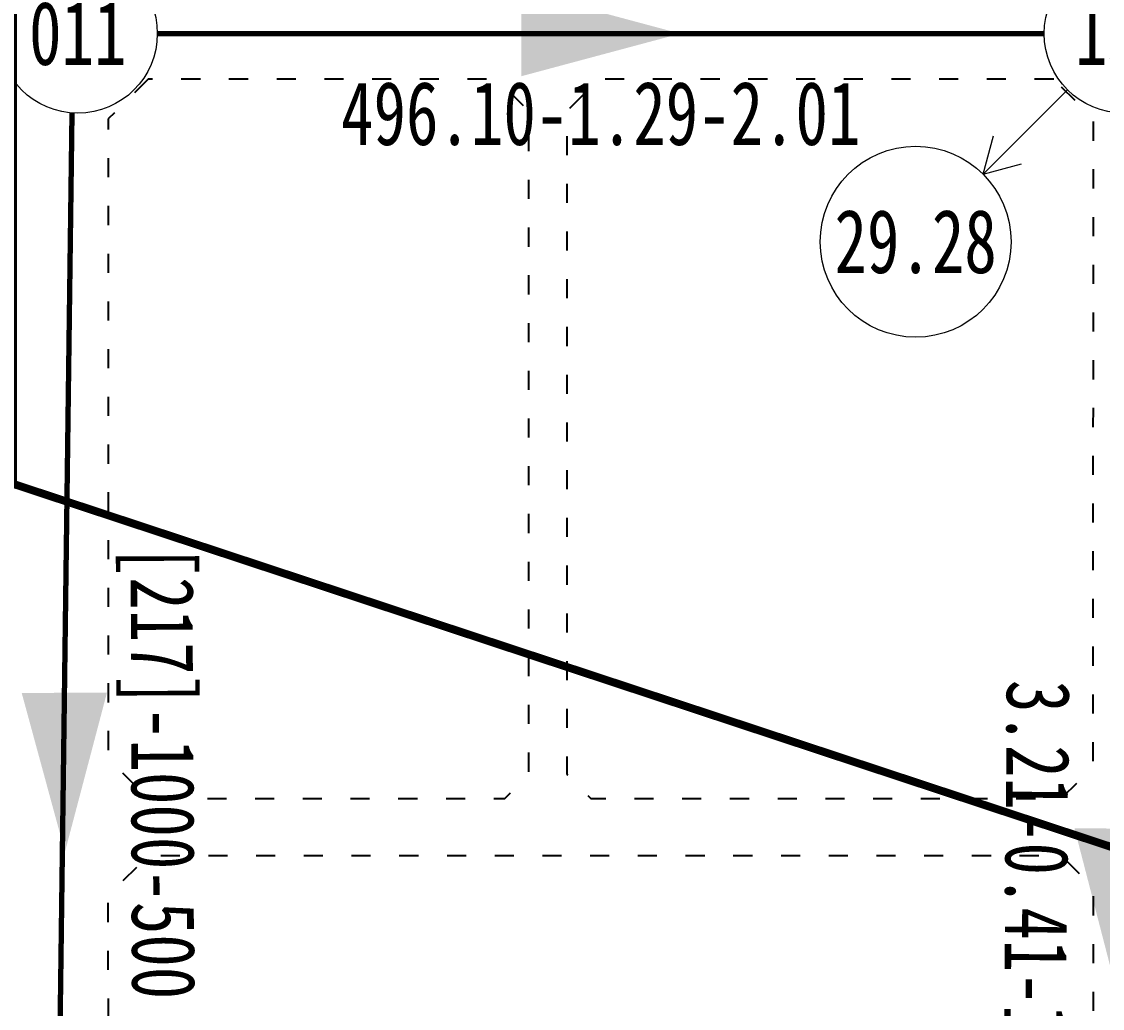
# Model space of a CAD drawing. Header units: millimetres. Extents: x 19715 to 35549, y 3563 to 14826.
# Drawn here: x 21740 to 22419, y 7833 to 8453 of the extents above; entities that cross this region are included whole.
import ezdxf
from ezdxf.enums import TextEntityAlignment as Align

# ---------------------------------------------------------------- set-up
doc = ezdxf.new("R2010")
doc.units = ezdxf.units.MM
doc.linetypes.add('ACAD_ISO03W100', pattern=[30, 12, -18])
doc.linetypes.add('BORDER', pattern=[44.45, 12.7, -6.35, 12.7, -6.35, 0, -6.35])
doc.layers.get('0').update_dxf_attribs({"color": 9, "linetype": 'ACAD_ISO03W100'})
for name, color, linetype, lineweight in [('上管段标注', 93, 'Continuous', 13), ('下管段标注', 93, 'Continuous', 13), ('管段', 4, 'Continuous', 70), ('节点', 30, 'Continuous', 13), ('节点流量', 40, 'Continuous', 13)]:
    doc.layers.add(name, color=color, linetype=linetype, lineweight=lineweight)
doc.styles.add('管段仿宋', font='simfang.ttf', dxfattribs={"width": 0.75})
doc.styles.add('节点仿宋', font='simfang.ttf', dxfattribs={"width": 0.75})

msp = doc.modelspace()

# ---------------------------------------------------------------- linework, layer by layer
at = {"linetype": 'BORDER', "ltscale": 5, "const_width": 5}
msp.add_lwpolyline([(21725.75, 11197.54), (21734.47, 10044.38), (21433.59, 10053.18), (21435.35, 9864.85), (21587.23, 9725.65), (21620.22, 9694.34), (21734.48, 9643.08), (21734.5, 8162.89), (22589.98, 7880.12), (24215.66, 7317.16), (24497.44, 7317.16)], dxfattribs=at)
at = {"flags": 128}
for points in [[(21819.5, 8417.16), (21794.5, 8392.16), (21794.5, 7990.16), (21819.5, 7965.16), (22043.82, 7965.16), (22058.82, 7980.16), (22058.82, 8397.16), (22038.82, 8417.16)], [(22388.84, 8417.16), (22102.82, 8417.16), (22082.82, 8397.16), (22082.82, 7980.16), (22097.82, 7965.16), (22393.64, 7965.16), (22413.64, 7985.15), (22413.84, 8392.14)]]:
    msp.add_lwpolyline(points, close=True, dxfattribs=at)
msp.add_lwpolyline([(21779.04, 7678.58, 0.055575), (21794.51, 7817.34), (21794.5, 7904.16), (21819.5, 7929.16), (22393.61, 7929.16), (22413.61, 7909.15), (22413.37, 7412.16), (22378.35, 7377.16), (22178.39, 7377.16, -0.0995), (21764.97, 7460.25, -0.0995)], format="xyb", dxfattribs=at)
at = {"layer": '管段'}
for points in [[(21825.28, 8445.82), (22104.07, 8445.82), (22382.85, 8445.82)], [(21771.55, 8395.96), (21763.05, 7737.31), (21703.94, 7491.46)]]:
    msp.add_lwpolyline(points, dxfattribs=at)
for points in [[(22154.07, 8445.82), (22054.07, 8419.02), (22054.07, 8472.61)], [(21767.24, 7931.52), (21740.05, 8031.42), (21793.64, 8031.63)], [(22427.85, 7846.18), (22401.89, 7946.4), (22455.48, 7945.95)]]:
    msp.add_solid(points, dxfattribs=at)
at = {"layer": '节点'}
for centre in [(21775.28, 8445.82), (22432.85, 8445.82)]:
    msp.add_circle(centre, 50, dxfattribs=at)
at = {"layer": '节点流量'}
for q in [(22397.49, 8410.46), (22350.93, 8381.58), (22368.61, 8363.9)]:
    msp.add_line((22344.46, 8357.43), q, dxfattribs=at)
msp.add_circle((22302.03, 8315), 60, dxfattribs=at)

# ---------------------------------------------------------------- texts
at = {"layer": '上管段标注', "style": '管段仿宋', "width": 0.75}
msp.add_text('[217]-1000-500', height=40, rotation=270.22423, dxfattribs=at).set_placement((21797.04, 7981.64), align=Align.BOTTOM_CENTER)
at = {"layer": '下管段标注', "style": '管段仿宋', "width": 0.75}
msp.add_text('496.10-1.29-2.01', height=40, dxfattribs=at).set_placement((22104.07, 8415.82), align=Align.TOP_CENTER)
msp.add_text('3.21-0.41-1.78', height=40, rotation=269.52261, dxfattribs=at).set_placement((22398.27, 7896.43), align=Align.TOP_CENTER)
at = {"layer": '节点', "style": '节点仿宋', "width": 0.75}
for s, p in [('011', (21775.28, 8445.82)), ('154', (22432.85, 8445.82))]:
    msp.add_text(s, height=40, dxfattribs=at).set_placement(p, align=Align.MIDDLE)
at = {"layer": '节点流量', "style": '节点仿宋', "width": 0.75}
msp.add_text('29.28', height=40, dxfattribs=at).set_placement((22302.03, 8315), align=Align.MIDDLE)

doc.saveas('drawing.dxf')
